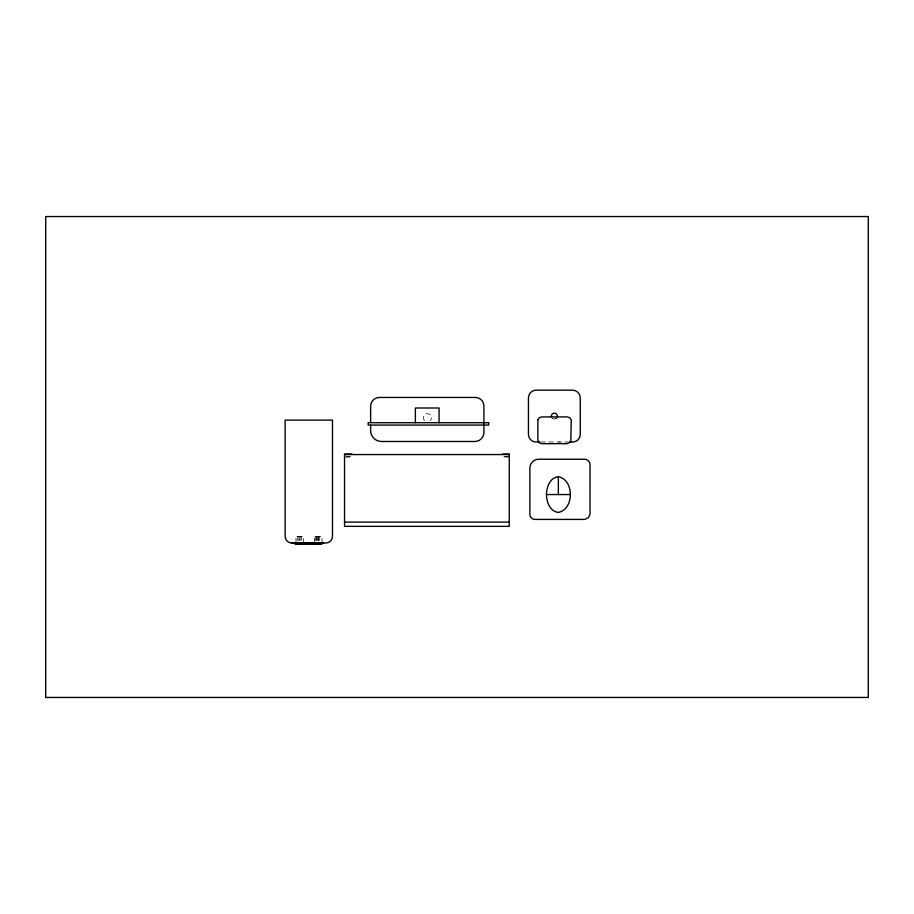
<?xml version="1.0" encoding="UTF-8"?>
<svg xmlns="http://www.w3.org/2000/svg" width="914" height="914" viewBox="0 0 914 914"><rect width="100%" height="100%" fill="white"/><g stroke="black" fill="none" stroke-linecap="round" stroke-linejoin="round"><path stroke-width="0.69" stroke-dasharray="4.57 3.43" d="M540.848 441.976L567.857 441.976M345.778 456.692L351.936 456.692L345.778 457.251M509.258 456.692L502.54 456.692L509.258 457.251M316.404 540.163L317.101 540.163L317.112 536.404M318.7 540.163L319.74 540.163L319.751 536.404M559.162 441.976L560.179 442.045M322.048 543.019L322.048 536.404L314.37 536.404L314.37 543.019M318.678 536.404L318.678 540.163M318.152 536.404L318.152 540.163L317.444 540.163L317.432 536.404M316.393 536.404L316.393 540.163M315.764 536.404L315.764 540.163L315.056 540.163L315.044 536.404M303.654 543.019L303.654 536.404L295.976 536.404L295.976 543.019M301.711 536.404L301.711 540.163L300.66 540.163L300.637 536.404M300.112 536.404L300.112 540.163L299.404 540.163L299.392 536.404M299.061 536.404L299.061 540.163L298.364 540.163L298.352 536.404M297.724 536.404L297.724 540.163L297.016 540.163L297.004 536.404M424.564 420.566A4.033 4.033 0 0 1 424.564 414.865A4.033 4.033 0 0 1 430.266 414.865A4.033 4.033 0 0 1 430.266 420.566M556.455 418.201L554.352 419.069L552.25 418.201A2.971 2.971 0 0 0 556.455 418.201"/><path stroke-width="1.37" d="M546.458 494.554C546.538 487.185 549.908 477.565 558.351 476.708C574.369 479.759 574.369 509.361 558.351 512.411C549.908 511.554 546.538 501.923 546.458 494.554L570.256 494.554M323.019 543.019L321.122 543.956A5.198 5.198 0 0 1 318.849 543.956L316.952 543.019M584.949 519.346L588.342 517.678L590.01 514.296L590.056 464.78A5.541 5.541 0 0 0 584.514 459.228L538.689 459.228C533.982 459.136 529.789 463.329 529.88 468.037L529.88 514.331A5.073 5.073 0 0 0 534.953 519.403L584.183 519.403M539.42 441.976L535.158 441.976A7.723 7.723 0 0 1 528.441 434.333L528.441 397.887A7.723 7.723 0 0 1 536.164 390.164L572.541 390.164A7.723 7.723 0 0 1 580.264 397.887L580.264 434.333A7.723 7.723 0 0 1 573.546 441.976L569.285 441.976M351.936 454.007L344.544 454.007L344.544 526.35L509.258 526.35L509.258 454.007L502.54 454.007M344.544 454.566L509.258 454.566M344.544 522.123L509.258 522.123M291.886 543.019L325.738 543.019A6.741 6.741 0 0 0 332.479 536.267L332.479 420.109L285.134 420.109L285.134 536.267A6.741 6.741 0 0 0 291.886 543.019A32.71 32.71 0 0 0 303.231 543.407M317.375 543.91L321.305 543.91M295.279 544.264L321.774 544.264M558.351 476.708L558.351 494.554M439.086 422.714L439.086 407.998L415.379 407.998L415.379 422.714M370.627 422.462L370.627 406.25A8.797 8.797 0 0 1 379.424 397.453L475.406 397.453A8.5 8.5 0 0 1 483.906 405.953L483.906 432.471A9.014 9.014 0 0 1 474.892 441.485L381.538 441.485A10.911 10.911 0 0 1 370.627 430.574L370.627 425.17M323.625 543.019L293.44 543.019M309.446 543.19L309.446 544.264M308.818 543.19L308.818 544.264M308.109 543.19L308.109 544.264M307.481 543.19L307.481 544.264M316.827 543.407A32.71 32.71 0 0 1 307.732 543.407M551.485 416.875A2.971 2.971 0 0 1 554.352 413.139A2.971 2.971 0 0 1 557.22 416.875M537.889 419.846L537.855 440.274L539.511 442.97L542.093 443.667L567.08 443.667L570.747 441.976L571.284 419.846L569.662 417.607L567.08 416.898L541.545 416.933L539.1 417.892L537.889 419.846M868.3 216.549L45.7 216.549L45.7 697.451L868.3 697.451L868.3 216.549M488.716 422.714L368.171 422.714L368.171 425.067L488.716 425.067L488.716 422.714"/></g></svg>
